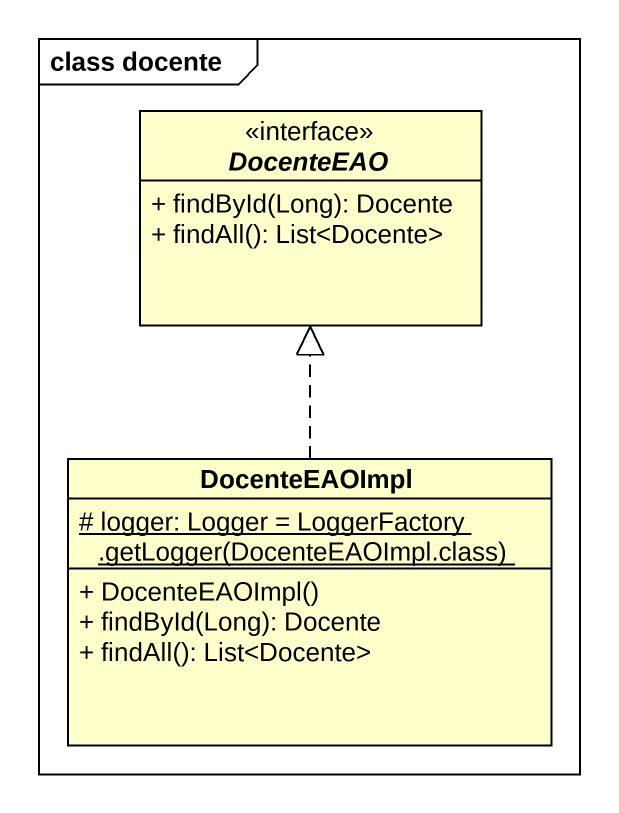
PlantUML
@startuml
mainframe class docente
hide circle
hide empty members
skinparam classAttributeIconSize 0
interface DocenteEAO <<interface>> {
  + findById(Long): Docente
  + findAll(): List<Docente>
}
class DocenteEAOImpl {
  {static} {field} # logger: Logger = LoggerFactory .getLogger(DocenteEAOImpl.class)
  + DocenteEAOImpl()
  + findById(Long): Docente
  + findAll(): List<Docente>
}
DocenteEAOImpl .up.|> DocenteEAO
@enduml
